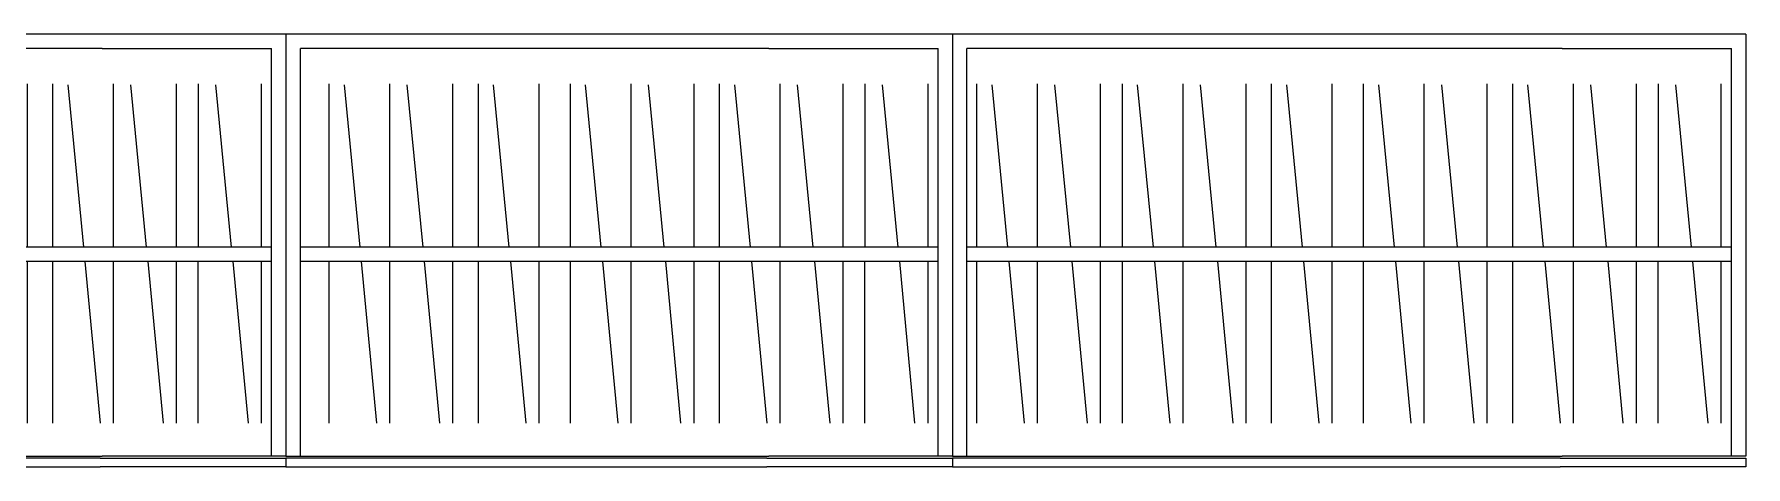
# Model space of a CAD drawing. Header units: millimetres. Extents: x 1393 to 3101, y -2944 to -480.
# Drawn here: x 1583.7 to 1809.1, y -1808.8 to -1751.8 of the extents above; entities that cross this region are included whole.
import ezdxf

# ---------------------------------------------------------------- set-up
doc = ezdxf.new("R2010")
doc.units = ezdxf.units.MM
doc.layers.add('TEFRİŞ_İÇ', color=224, linetype='Continuous', lineweight=13)

# ---------------------------------------------------------------- blocks, each defined once
blk = doc.blocks.new('VVVV')
at = {"layer": 'TEFRİŞ_İÇ'}
for p, q in [((0.571137, 0.195119), (-0.306633, 0.195119)), ((-0.306633, 0.195119), (-0.306633, -0.360985)), ((0.571137, 0.195119), (0.571137, -0.360985)), ((0.329303, 0.176119), (-0.287633, 0.176119)), ((-0.287633, -0.360985), (-0.287633, 0.176119)), ((0.329303, 0.176119), (0.552137, 0.176119)), ((0.552137, -0.360985), (0.552137, 0.176119)), ((-0.250036, 0.129544), (-0.250036, -0.085485)), ((-0.230034, 0.128285), (-0.209347, -0.085485)), ((-0.170064, 0.129544), (-0.170064, -0.085485)), ((-0.147198, 0.128285), (-0.12651, -0.085485)), ((-0.087228, 0.129544), (-0.087228, -0.085485)), ((-0.053678, 0.129544), (-0.053678, -0.085485)), ((-0.033676, 0.128285), (-0.012989, -0.085485)), ((0.026294, 0.129544), (0.026294, -0.085485)), ((0.067465, 0.129544), (0.067465, -0.085485)), ((0.087466, 0.128285), (0.108153, -0.085485)), ((0.147436, 0.129544), (0.147436, -0.085485)), ((0.170303, 0.128285), (0.19099, -0.085485)), ((0.230273, 0.129544), (0.230273, -0.085485)), ((0.263823, 0.129544), (0.263823, -0.085485)), ((0.283824, 0.128285), (0.304512, -0.085485)), ((0.343794, 0.129544), (0.343794, -0.085485)), ((0.366661, 0.128285), (0.387348, -0.085485)), ((0.426631, 0.129544), (0.426631, -0.085485)), ((0.455581, 0.129544), (0.455581, -0.085485)), ((0.478448, 0.128285), (0.499135, -0.085485)), ((0.538418, 0.129544), (0.538418, -0.085485)), ((0.552137, -0.085485), (-0.287633, -0.085485)), ((0.552137, -0.104485), (-0.287633, -0.104485)), ((-0.250036, -0.104485), (-0.250036, -0.31722)), ((-0.207374, -0.104485), (-0.187251, -0.31722)), ((-0.170064, -0.104485), (-0.170064, -0.31722)), ((-0.124537, -0.104485), (-0.104414, -0.31722)), ((-0.087228, -0.104485), (-0.087228, -0.31722)), ((-0.053678, -0.104485), (-0.053678, -0.31722)), ((-0.011016, -0.104485), (0.009107, -0.31722)), ((0.026294, -0.104485), (0.026294, -0.31722)), ((0.067465, -0.104485), (0.067465, -0.31722)), ((0.110127, -0.104485), (0.13025, -0.31722)), ((0.147436, -0.104485), (0.147436, -0.31722)), ((0.192964, -0.104485), (0.213087, -0.31722)), ((0.230273, -0.104485), (0.230273, -0.31722)), ((0.263823, -0.104485), (0.263823, -0.31722)), ((0.306485, -0.104485), (0.326608, -0.31722)), ((0.343794, -0.104485), (0.343794, -0.31722)), ((0.389322, -0.104485), (0.409445, -0.31722)), ((0.426631, -0.104485), (0.426631, -0.31722)), ((0.45535, -0.104485), (0.45535, -0.31722)), ((0.501109, -0.104485), (0.521232, -0.31722)), ((0.538418, -0.104485), (0.538418, -0.31722)), ((-0.306633, -0.360985), (0.329303, -0.360985)), ((-0.306633, -0.363702), (-0.306633, -0.374881)), ((0.32668, -0.363702), (-0.306633, -0.363702)), ((-0.306633, -0.374881), (0.32668, -0.374881)), ((0.32668, -0.363702), (0.571137, -0.363702)), ((0.571137, -0.374881), (0.32668, -0.374881)), ((0.571137, -0.360985), (0.329303, -0.360985)), ((0.571137, -0.363702), (0.571137, -0.374881))]:
    blk.add_line(p, q, dxfattribs=at)
blk = doc.blocks.new('SDFDFSD')
at = {"layer": 'TEFRİŞ_İÇ'}
for p, q in [((0.572091, 0.405972), (-0.472369, 0.405972)), ((-0.472369, 0.405972), (-0.472369, -0.150132)), ((0.572091, 0.405972), (0.572091, -0.150132)), ((0.330257, 0.386972), (-0.453369, 0.386972)), ((-0.453369, -0.150132), (-0.453369, 0.386972)), ((0.330257, 0.386972), (0.553091, 0.386972)), ((0.553091, -0.150132), (0.553091, 0.386972)), ((-0.440796, 0.340397), (-0.440796, 0.125368)), ((-0.420795, 0.339138), (-0.400107, 0.125368)), ((-0.360825, 0.340397), (-0.360825, 0.125368)), ((-0.337958, 0.339138), (-0.317271, 0.125368)), ((-0.277988, 0.340397), (-0.277988, 0.125368)), ((-0.249082, 0.340397), (-0.249082, 0.125368)), ((-0.22908, 0.339138), (-0.208393, 0.125368)), ((-0.16911, 0.340397), (-0.16911, 0.125368)), ((-0.146243, 0.339138), (-0.125556, 0.125368)), ((-0.086274, 0.340397), (-0.086274, 0.125368)), ((-0.052724, 0.340397), (-0.052724, 0.125368)), ((-0.032722, 0.339138), (-0.012035, 0.125368)), ((0.027248, 0.340397), (0.027248, 0.125368)), ((0.068419, 0.340397), (0.068419, 0.125368)), ((0.08842, 0.339138), (0.109108, 0.125368)), ((0.14839, 0.340397), (0.14839, 0.125368)), ((0.171257, 0.339138), (0.191944, 0.125368)), ((0.231227, 0.340397), (0.231227, 0.125368)), ((0.264777, 0.340397), (0.264777, 0.125368)), ((0.284778, 0.339138), (0.305466, 0.125368)), ((0.344748, 0.340397), (0.344748, 0.125368)), ((0.367615, 0.339138), (0.388302, 0.125368)), ((0.427585, 0.340397), (0.427585, 0.125368)), ((0.456535, 0.340397), (0.456535, 0.125368)), ((0.479402, 0.339138), (0.500089, 0.125368)), ((0.539372, 0.340397), (0.539372, 0.125368)), ((0.553091, 0.125368), (-0.453369, 0.125368)), ((0.553091, 0.106368), (-0.453369, 0.106368)), ((-0.440796, 0.106368), (-0.440796, -0.106368)), ((-0.398134, 0.106368), (-0.378011, -0.106368)), ((-0.360825, 0.106368), (-0.360825, -0.106368)), ((-0.315297, 0.106368), (-0.295174, -0.106368)), ((-0.277988, 0.106368), (-0.277988, -0.106368)), ((-0.249082, 0.106368), (-0.249082, -0.106368)), ((-0.20642, 0.106368), (-0.186297, -0.106368)), ((-0.16911, 0.106368), (-0.16911, -0.106368)), ((-0.123583, 0.106368), (-0.10346, -0.106368)), ((-0.086274, 0.106368), (-0.086274, -0.106368)), ((-0.052724, 0.106368), (-0.052724, -0.106368)), ((-0.010061, 0.106368), (0.010061, -0.106368)), ((0.027248, 0.106368), (0.027248, -0.106368)), ((0.068419, 0.106368), (0.068419, -0.106368)), ((0.111081, 0.106368), (0.131204, -0.106368)), ((0.14839, 0.106368), (0.14839, -0.106368)), ((0.193918, 0.106368), (0.214041, -0.106368)), ((0.231227, 0.106368), (0.231227, -0.106368)), ((0.264777, 0.106368), (0.264777, -0.106368)), ((0.307439, 0.106368), (0.327562, -0.106368)), ((0.344748, 0.106368), (0.344748, -0.106368)), ((0.390276, 0.106368), (0.410399, -0.106368)), ((0.427585, 0.106368), (0.427585, -0.106368)), ((0.456304, 0.106368), (0.456304, -0.106368)), ((0.502063, 0.106368), (0.522186, -0.106368)), ((0.539372, 0.106368), (0.539372, -0.106368)), ((-0.472369, -0.150132), (0.330257, -0.150132)), ((-0.472369, -0.152849), (-0.472369, -0.164028)), ((0.327634, -0.152849), (-0.472369, -0.152849)), ((0.327634, -0.152849), (0.572091, -0.152849)), ((0.572091, -0.150132), (0.330257, -0.150132)), ((0.572091, -0.152849), (0.572091, -0.164028)), ((-0.472369, -0.164028), (0.327634, -0.164028)), ((0.572091, -0.164028), (0.327634, -0.164028))]:
    blk.add_line(p, q, dxfattribs=at)

msp = doc.modelspace()

# ---------------------------------------------------------------- block references
at = {"layer": 'TEFRİŞ_İÇ', "color": 2, "xscale": 100, "yscale": 100, "zscale": 100}
msp.add_blockref('VVVV', (1559.716422, -1771.33381), dxfattribs=at)
at = {"layer": 'TEFRİŞ_İÇ', "xscale": 100, "yscale": 100, "zscale": 100}
for name, p in [('VVVV', (1647.4934, -1771.33381)), ('SDFDFSD', (1751.844034, -1792.419083))]:
    msp.add_blockref(name, p, dxfattribs=at)

doc.saveas('drawing.dxf')
